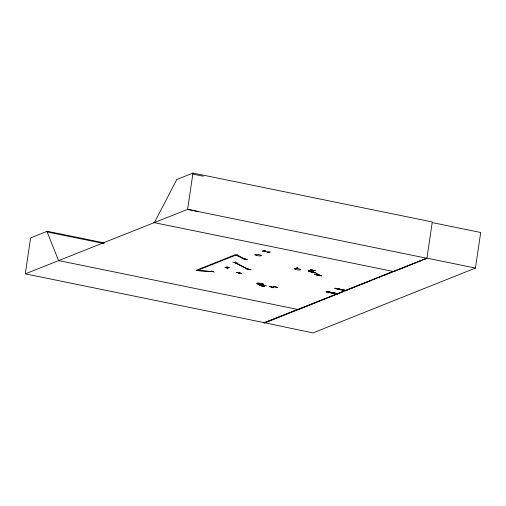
<?xml version="1.0" encoding="UTF-8"?>
<svg xmlns="http://www.w3.org/2000/svg" width="506" height="506" viewBox="0 0 506 506"><rect width="100%" height="100%" fill="white"/><g stroke="black" fill="none" stroke-linecap="round" stroke-linejoin="round"><path stroke-width="0.76" d="M242.127 258.433L247.333 259.502L242.203 258.421M245.897 268.68L251.102 269.749L245.979 268.667M261.343 284.714L266.548 285.782M310.305 269.66L315.44 270.748L310.235 269.654M153.786 222.545L393.004 271.425L264.518 322.727L25.3 273.847L30.607 237.902L47.235 231.261L104.527 242.969M315.921 302.544L298.344 309.558L58.563 260.565L47.14 231.931L47.235 231.261M432.187 221.944L192.969 173.065L187.606 209.376L25.3 273.847M235.366 262.152L235.505 262.62M235.328 262.69L235.486 262.108L235.486 262.734L248.332 269.249M235.625 262.209L235.575 262.734L234.664 262.639L247.523 269.211L248.471 269.255M235.739 262.146L235.549 262.728M237.118 255.005L236.175 254.954L197.011 270.59L213.684 271.678L196.012 270.387L235.176 254.752L244.208 259.059L245.157 259.11L237.118 255.005L237.181 254.562M264.474 323.024L426.944 258.155L432.194 222.583L480.7 232.494L475.45 268.066L312.98 332.935L264.518 322.727M297.541 267.623L295.618 268.578L297.553 267.623M308.356 270.425L308.483 270.128M313.22 272.633L310.842 271.425L310.918 270.887M310.842 271.425L311.108 270.33M311.177 270.337L311.038 271.425L313.41 272.626M311.082 271.425L311.291 270.9M311.316 270.912L311.354 270.375M311.266 271.532L311.19 270.957M313.385 271.241L308.363 271.21L313.227 271.469M319.058 275.599L316.674 274.404L316.75 273.86M316.699 274.404L316.775 273.873M316.939 274.518L316.914 273.873M317.091 274.511L317.015 273.898M318.812 275.498L318.894 274.954C320.494 276.238 317.243 275.055 316.838 274.391M319.033 275.593L319.058 274.967M232.741 262.197L237.953 263.202M236.511 272.456L241.735 273.487L236.606 272.43M241.64 273.512L236.523 272.43M308.439 270.375L313.48 271.507M314.327 274.258L319.172 274.454M319.058 274.416L314.194 274.189M326.079 291.873L337.053 294.018M335.257 288.23L344.51 290.147M343.985 290.412L334.801 288.477M269.616 286.466L273.727 287.737L269.787 286.421M154.349 222.659L176.189 180.743L176.341 179.706L192.969 173.065M211.603 270.957L214.19 272.171M262.462 251.109L265.46 250.761L262.5 251.166M244.771 259.059L244.487 259.002M312.493 270.318L312.891 270.293M273.683 287.705L269.799 286.491M271.69 287.085L275.587 286.965M317.388 301.955L321.051 300.494M322.512 299.906L326.174 298.445M327.641 297.863L343.757 291.431M345.225 290.842L348.887 289.381M350.348 288.793L354.01 287.332M355.478 286.75L359.14 285.283M360.607 284.701L371.594 280.311M373.789 279.438L376.717 278.268M378.184 277.68L381.847 276.219M383.314 275.637L386.976 274.17M388.437 273.588L392.099 272.127M426.103 258.547L398.627 269.521L416.115 262.62M263.734 322.917L297.781 309.444M418.298 261.754L421.207 260.603M423.389 259.736L426.299 258.585M310.083 271.026L310.21 271.014M309.672 271.437L311.418 270.729L309.558 271.374M262.165 285.896L263.702 285.283M262.209 285.998L263.999 285.333L263.62 285.346M311.146 270.957L312.86 270.293M312.6 270.242L310.943 270.919M267.041 252.361L270.261 252.007L267.092 252.323M213.026 271.57L213.646 271.652L213.108 271.621M239.123 272.987L238.661 272.962M273.752 286.269L277.68 287.547L273.601 286.269M238.592 272.911L239.034 272.981M315.896 272.791L310.912 272.513L315.795 272.702M316.433 274.088L317.838 274.144M316.775 275.466L321.734 275.802L316.87 275.523M192.818 174.102L203.248 176.221M198.036 211.495L187.606 209.376L426.83 258.262M426.944 258.155L475.45 268.066M47.14 231.931L103.654 243.481M312.139 270.9L313.606 271.203M344.675 290.147L335.288 288.293L344.542 290.204M344.181 290.33L334.915 288.433M327.091 291.481L337.907 293.689M326.92 291.545L337.787 293.752M326.8 291.582L337.61 293.815M337.179 293.961L326.338 291.652M326.073 291.854L337.635 294.239M268.528 252.133L263.936 250.982M237.965 272.31L240.546 273.575M238.149 272.323L240.318 273.499M259.464 285.46L264.682 286.51L259.458 285.492M225.069 267.623L227.801 268.174L226.954 267.864C231.191 268.515 223.45 266.89 226.384 267.756L225.069 267.623M226.195 267.174L228.927 267.725L228.079 267.421C232.311 268.066 224.569 266.441 227.51 267.307L226.195 267.174M397.185 270.096L393.567 271.539L397.204 270.103M256.226 255.366A3.415 0.607 8.4 0 0 261.463 255.638A3.415 0.607 8.4 0 0 256.593 254.354A3.415 0.607 8.4 0 0 256.226 255.366M295.555 269.439A3.422 0.614 8.4 0 0 300.811 269.717A3.422 0.614 8.4 0 0 295.928 268.427A3.422 0.614 8.4 0 0 295.555 269.439M258.408 284.195A3.415 0.607 8.4 0 0 263.645 284.467A3.415 0.607 8.4 0 0 258.775 283.177A3.415 0.607 8.4 0 0 258.408 284.195A3.415 0.607 8.4 0 0 263.645 284.48A3.415 0.607 8.4 0 0 258.768 283.196A3.415 0.607 8.4 0 0 258.402 284.208"/></g></svg>
